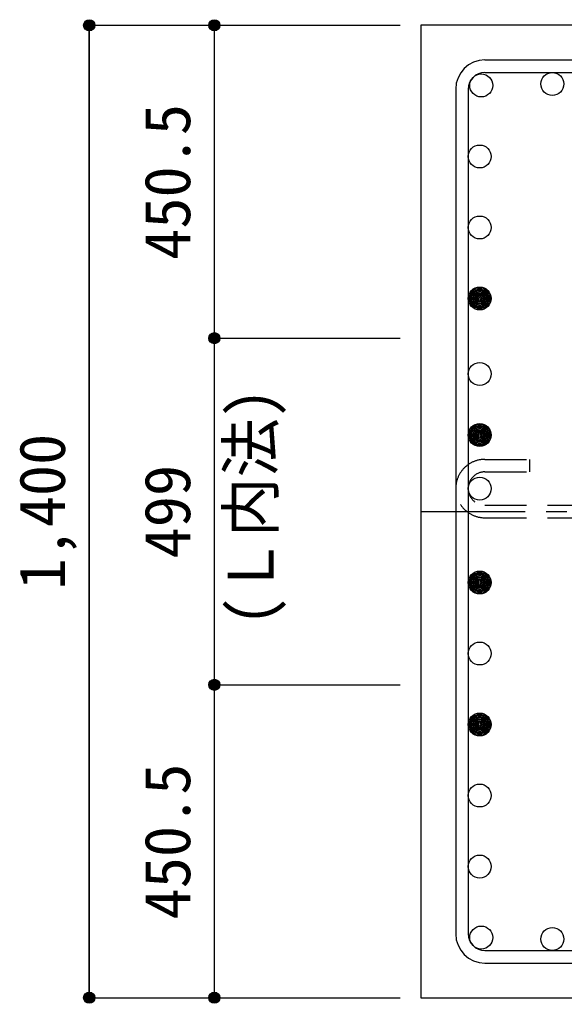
# Model space of a CAD drawing. Units: millimetres at full size, sheet at 1:30. Extents: x -5973 to 5954, y -4195 to 4201.
# Drawn here: x -725 to 59, y -2383 to -967 of the extents above; entities that cross this region are included whole.
import ezdxf
from ezdxf.enums import TextEntityAlignment as Align

# ---------------------------------------------------------------- set-up
doc = ezdxf.new("R2010")
doc.units = ezdxf.units.MM
doc.header["$LTSCALE"] = 30
doc.header["$PDMODE"] = 32
doc.header["$PDSIZE"] = 15
doc.linetypes.add('CHAIN1', pattern=[8, 5, -1, 1, -1])
doc.linetypes.add('DASHED2', pattern=[3, 2, -1])
for name, color, linetype in [('0-1_躯体線', 2, 'Continuous'), ('0-3_立上り筋', 4, 'Continuous'), ('0-4_フープ筋', 7, 'Continuous'), ('0-7_文字', 4, 'Continuous'), ('0-C_中子', 7, 'DASHED2'), ('0-D_寸法', 4, 'Continuous')]:
    doc.layers.add(name, color=color, linetype=linetype)
doc.styles.add('ＭＳ ゴシック', font='')
doc.styles.get('ＭＳ ゴシック').set_extended_font_data('MS Gothic')

msp = doc.modelspace()

# ---------------------------------------------------------------- linework, layer by layer
at = {"layer": '0-1_躯体線'}
for p, q in [((1652.44, -974.89), (-147.56, -974.89)), ((-147.56, -974.89), (-147.56, -2374.89)), ((-147.56, -2374.89), (237.94, -2374.89))]:
    msp.add_line(p, q, dxfattribs=at)
at = {"layer": '0-3_立上り筋', "color": 3}
for centre in [(-60.87, -1061.59), (41.35, -1059.39), (41.35, -1059.39), (-63.06, -1163.81), (-63.06, -1163.81), (-63.06, -1266.03), (-63.06, -1266.03), (-63.06, -1368.24), (-63.06, -1368.24), (-63.06, -1368.24), (-63.06, -1368.24), (-63.06, -1476.89), (-63.06, -1476.89), (-63.06, -1564.89), (-63.06, -1564.89), (-63.06, -1564.89), (-63.06, -1564.89), (-63.06, -1641.89), (-63.06, -1641.89), (-63.06, -1777.11), (-63.06, -1777.11), (-63.06, -1777.11), (-63.06, -1777.11), (-63.06, -1879.33), (-63.06, -1879.33), (-63.06, -1981.55), (-63.06, -1981.55), (-63.06, -2083.76), (-63.06, -2083.76), (-63.06, -2185.98), (-63.06, -2185.98), (-60.87, -2288.2), (41.35, -2290.39), (41.35, -2290.39)]:
    msp.add_circle(centre, 16.5, dxfattribs=at)
at = {"layer": '0-3_立上り筋'}
for centre, radius in [((-63.06, -1368.24), 16.5), ((-63.06, -1368.24), 14.85), ((-63.06, -1368.24), 13.2), ((-63.06, -1368.24), 11.55), ((-63.06, -1368.24), 9.9), ((-63.06, -1368.24), 8.25), ((-63.06, -1368.24), 6.6), ((-63.06, -1368.24), 4.95), ((-63.06, -1368.24), 3.3), ((-63.06, -1368.24), 1.65), ((-63.06, -1564.89), 16.5), ((-63.06, -1564.89), 14.85), ((-63.06, -1564.89), 13.2), ((-63.06, -1564.89), 11.55), ((-63.06, -1564.89), 9.9), ((-63.06, -1564.89), 8.25), ((-63.06, -1564.89), 6.6), ((-63.06, -1564.89), 4.95), ((-63.06, -1564.89), 3.3), ((-63.06, -1564.89), 1.65), ((-63.06, -1777.11), 16.5), ((-63.06, -1777.11), 14.85), ((-63.06, -1777.11), 13.2), ((-63.06, -1777.11), 11.55), ((-63.06, -1777.11), 9.9), ((-63.06, -1777.11), 8.25), ((-63.06, -1777.11), 6.6), ((-63.06, -1777.11), 4.95), ((-63.06, -1777.11), 3.3), ((-63.06, -1777.11), 1.65), ((-63.06, -1981.55), 16.5), ((-63.06, -1981.55), 14.85), ((-63.06, -1981.55), 13.2), ((-63.06, -1981.55), 11.55), ((-63.06, -1981.55), 9.9), ((-63.06, -1981.55), 8.25), ((-63.06, -1981.55), 6.6), ((-63.06, -1981.55), 4.95), ((-63.06, -1981.55), 3.3), ((-63.06, -1981.55), 1.65)]:
    msp.add_circle(centre, radius, dxfattribs=at)
at = {"layer": '0-4_フープ筋'}
for p, q in [((-55.56, -1024.89), (1160.44, -1024.89)), ((-55.56, -1042.89), (1160.44, -1042.89)), ((-97.56, -1066.89), (-97.56, -2282.89)), ((-79.56, -1066.89), (-79.56, -2282.89)), ((-55.56, -2306.89), (1160.44, -2306.89)), ((-55.56, -2324.89), (1160.44, -2324.89))]:
    msp.add_line(p, q, dxfattribs=at)
for centre, radius, start, end in [((-55.56, -1066.89), 42, 90, 180), ((-55.56, -1066.89), 24, 90, 180), ((-55.56, -2282.89), 42, 180, 270), ((-55.56, -2282.89), 24, 180, 270)]:
    msp.add_arc(centre, radius, start, end, dxfattribs=at)
at = {"layer": '0-C_中子'}
for p, q in [((-55.56, -1617.89), (8.44, -1617.89)), ((-55.56, -1665.89), (1160.44, -1665.89)), ((-55.56, -1683.89), (1160.44, -1683.89))]:
    msp.add_line(p, q, dxfattribs=at)
msp.add_lwpolyline([(-55.56, -1599.89), (8.44, -1599.89), (8.44, -1617.89)], dxfattribs=at)
for radius in [42, 24]:
    msp.add_arc((-55.56, -1641.89), radius, 90, 270, dxfattribs=at)
at = {"layer": '0-D_寸法'}
for p, q in [((-624.6, -974.89), (-444.6, -974.89)), ((-624.6, -974.89), (-444.6, -974.89)), ((-444.6, -974.89), (-177.56, -974.89)), ((-444.6, -1425.39), (-444.6, -974.89)), ((-444.6, -974.89), (-177.56, -974.89)), ((-444.6, -1924.39), (-444.6, -1425.39)), ((-444.6, -1425.39), (-177.56, -1425.39)), ((-444.6, -2374.89), (-444.6, -1924.39)), ((-444.6, -1924.39), (-177.56, -1924.39)), ((-624.6, -2374.89), (-444.6, -2374.89)), ((-444.6, -2374.89), (-177.56, -2374.89))]:
    msp.add_line(p, q, dxfattribs=at)
at = {"layer": '0-D_寸法', "linetype": 'CHAIN1'}
msp.add_line((-147.56, -1674.89), (1252.44, -1674.89), dxfattribs=at)
at = {"layer": '0-D_寸法'}
msp.add_lwpolyline([(-624.6, -974.89), (-624.6, -2374.89), (-624.6, -974.89)], dxfattribs=at)
for centre, radius in [((-624.6, -974.89), 8), ((-624.6, -974.89), 7.2), ((-624.6, -974.89), 6.4), ((-624.6, -974.89), 5.6), ((-624.6, -974.89), 4.8), ((-624.6, -974.89), 4), ((-624.6, -974.89), 3.2), ((-624.6, -974.89), 2.4), ((-624.6, -974.89), 1.6), ((-624.6, -974.89), 0.8), ((-444.6, -974.89), 8), ((-444.6, -974.89), 7.2), ((-444.6, -974.89), 6.4), ((-444.6, -974.89), 5.6), ((-444.6, -974.89), 4.8), ((-444.6, -974.89), 4), ((-444.6, -974.89), 3.2), ((-444.6, -974.89), 2.4), ((-444.6, -974.89), 1.6), ((-444.6, -974.89), 0.8), ((-444.6, -1425.39), 8), ((-444.6, -1425.39), 7.2), ((-444.6, -1425.39), 6.4), ((-444.6, -1425.39), 5.6), ((-444.6, -1425.39), 4.8), ((-444.6, -1425.39), 4), ((-444.6, -1425.39), 3.2), ((-444.6, -1425.39), 2.4), ((-444.6, -1425.39), 1.6), ((-444.6, -1425.39), 0.8), ((-444.6, -1924.39), 8), ((-444.6, -1924.39), 7.2), ((-444.6, -1924.39), 6.4), ((-444.6, -1924.39), 5.6), ((-444.6, -1924.39), 4.8), ((-444.6, -1924.39), 4), ((-444.6, -1924.39), 3.2), ((-444.6, -1924.39), 2.4), ((-444.6, -1924.39), 1.6), ((-444.6, -1924.39), 0.8), ((-624.6, -2374.89), 8), ((-624.6, -2374.89), 7.2), ((-624.6, -2374.89), 6.4), ((-624.6, -2374.89), 5.6), ((-624.6, -2374.89), 4.8), ((-624.6, -2374.89), 4), ((-624.6, -2374.89), 3.2), ((-624.6, -2374.89), 2.4), ((-624.6, -2374.89), 1.6), ((-624.6, -2374.89), 0.8), ((-444.6, -2374.89), 8), ((-444.6, -2374.89), 7.2), ((-444.6, -2374.89), 6.4), ((-444.6, -2374.89), 5.6), ((-444.6, -2374.89), 4.8), ((-444.6, -2374.89), 4), ((-444.6, -2374.89), 3.2), ((-444.6, -2374.89), 2.4), ((-444.6, -2374.89), 1.6), ((-444.6, -2374.89), 0.8)]:
    msp.add_circle(centre, radius, dxfattribs=at)
at = {"layer": '0-D_寸法', "color": 7}
for p in [(-624.6, -974.89), (-444.6, -974.89), (-444.6, -974.89), (-444.6, -1425.39), (-444.6, -1425.39), (-444.6, -1425.39), (-444.6, -1924.39), (-444.6, -1924.39), (-624.6, -2374.89), (-444.6, -2374.89), (-444.6, -2374.89)]:
    msp.add_point(p, dxfattribs=at)

# ---------------------------------------------------------------- texts
at = {"layer": '0-7_文字', "style": 'ＭＳ ゴシック', "width": 0.95}
msp.add_text('(Ｌ内法)', height=65.98, rotation=90, dxfattribs=at).set_placement((-339.55, -1839.49), align=Align.BOTTOM_LEFT)
at = {"layer": '0-D_寸法', "style": 'ＭＳ ゴシック'}
for s, p in [('450.5', (-459.6, -1312.64)), ('1,400', (-639.6, -1787.39)), ('499', (-459.6, -1742.39)), ('450.5', (-459.6, -2262.14))]:
    msp.add_text(s, height=65.98, rotation=90, dxfattribs=at).set_placement(p, align=Align.BOTTOM_LEFT)

doc.saveas('drawing.dxf')
